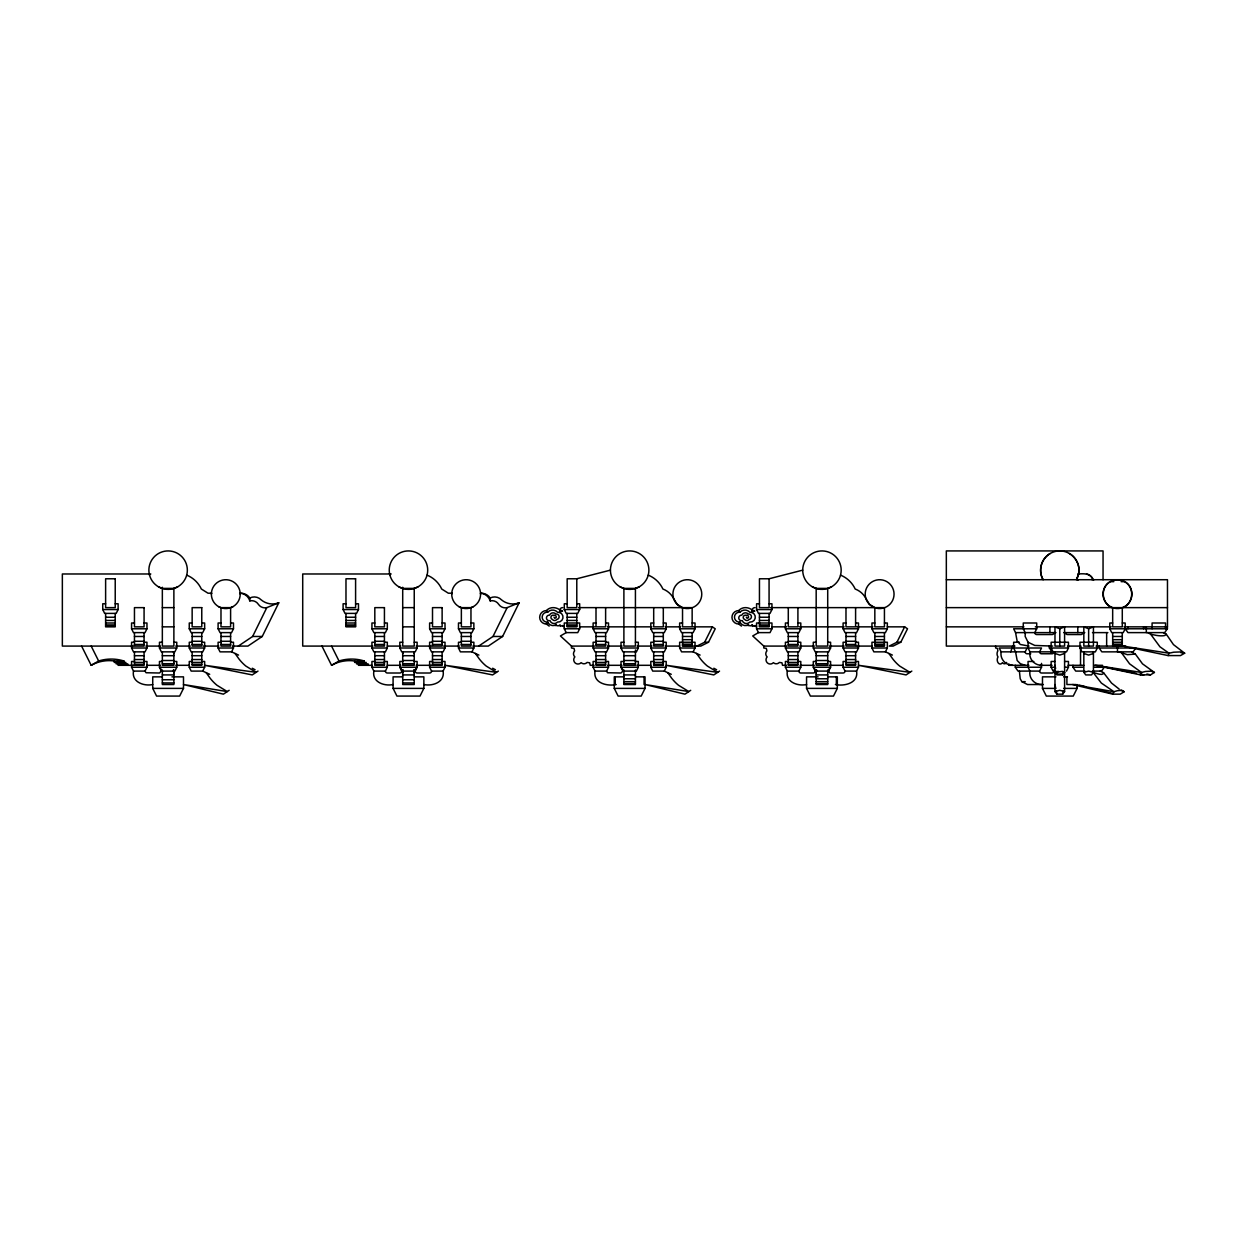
<?xml version="1.0" encoding="UTF-8"?>
<svg xmlns="http://www.w3.org/2000/svg" width="1247" height="1247" viewBox="0 0 1247 1247"><rect width="100%" height="100%" fill="white"/><g stroke="black" fill="none" stroke-linecap="round" stroke-linejoin="round"><path stroke-width="1.5" d="M562.756 607.632A2.697 2.697 0 0 0 559.872 609.986L560.729 611.7L562.537 611.092L561.275 610.36M755.043 607.632A2.697 2.697 0 0 0 752.159 609.986L753.017 611.7L754.825 611.092L753.578 610.36M1008.963 663.965L1008.901 665.306L1028.9 665.306M1131.746 651.854L1134.895 654.145L1127.366 654.659L1118.84 651.854M562.896 626.337L562.74 625.526A1.73 1.73 0 0 1 560.417 625.542L559.934 624.856A2.4 2.4 0 0 1 556.084 624.856A6.095 6.095 0 0 1 547.651 622.082A4.957 4.957 0 0 1 542.164 617.156A4.957 4.957 0 0 1 547.651 612.23A6.64 6.64 0 0 1 557.518 612.23L559.576 612.433L559.872 609.986A10.771 10.771 0 0 0 553.138 607.632A9.15 9.15 0 0 0 546.404 610.578A6.734 6.734 0 0 0 539.67 617.312A6.734 6.734 0 0 0 546.404 624.03L549.179 626.088M755.183 626.337L755.027 625.526A1.73 1.73 0 0 1 752.705 625.542L752.222 624.856A2.4 2.4 0 0 1 748.387 624.856A6.095 6.095 0 0 1 739.939 622.082A4.957 4.957 0 0 1 734.467 617.156A4.957 4.957 0 0 1 739.939 612.23A6.64 6.64 0 0 1 749.806 612.23L751.863 612.433L752.159 609.986A10.771 10.771 0 0 0 745.425 607.632A9.15 9.15 0 0 0 738.692 610.578A6.734 6.734 0 0 0 731.958 617.312A6.734 6.734 0 0 0 738.692 624.03L741.466 626.088M559.872 609.986L559.576 612.433A4.957 4.957 0 0 1 557.518 622.082A4.458 4.458 0 0 1 549.989 620.632A2.79 2.79 0 0 1 546.467 618.185A2.79 2.79 0 0 1 549.522 615.161A3.959 3.959 0 0 1 555.991 614.023A2.743 2.743 0 0 1 559.108 616.33A2.743 2.743 0 0 1 556.801 619.447A2.743 2.743 0 0 1 552.421 619.447A2.198 2.198 0 0 1 551.049 616.657A2.198 2.198 0 0 1 553.839 615.301A1.777 1.777 0 0 1 556.084 617.686L554.79 618.309L553.98 617.109M752.159 609.986L751.863 612.433A4.957 4.957 0 0 1 749.806 622.082A4.458 4.458 0 0 1 742.277 620.632A2.79 2.79 0 0 1 738.77 618.185A2.79 2.79 0 0 1 741.809 615.161A3.959 3.959 0 0 1 748.278 614.023A2.743 2.743 0 0 1 751.395 616.33A2.743 2.743 0 0 1 749.088 619.447A2.743 2.743 0 0 1 744.708 619.447A2.198 2.198 0 0 1 743.337 616.657A2.198 2.198 0 0 1 746.127 615.301A1.777 1.777 0 0 1 748.387 617.686L747.078 618.309L746.267 617.109M211.382 594.133L211.491 593.198M451.741 594.133L451.866 593.198M1078.515 573.979L1076.442 579.761A19.235 19.235 0 0 0 1059.794 550.925A19.235 19.235 0 0 0 1043.131 579.761C1037.925 570.877 1041.229 558.594 1050.177 553.497M1078.577 573.464C1080.229 565.717 1076.114 557.503 1069.396 553.497M560.277 626.399L560.417 625.542M752.565 626.399L752.705 625.542M1062.678 674.923L1064.595 672.336L1062.382 671.4L1054.978 672.336L1056.895 674.923L1062.678 674.923L1063.317 671.728M1054.978 651.854L1054.978 691.571L1056.895 694.158L1062.678 694.158L1063.317 690.947M555.866 625.729L556.084 624.856M748.153 625.729L748.387 624.856M752.003 625.729L752.222 624.856M1168.127 655.579L1169.016 653.21L1173.692 652.197L1180.317 651.947L1184.65 653.21L1180.504 655.579L1168.127 655.579L1122.861 646.086L1169.016 653.21L1159.975 646.819L1150.669 634.224L1147.676 632.619M1092.076 579.761L1092.59 578.53C1089.816 572.981 1083.035 573.682 1077.86 573.979M238.302 646.086L252.627 636.469L266.796 607.632L278.767 602.815L262.244 636.469L247.904 646.086L232.456 646.086M478.661 646.086L493.001 636.469L507.155 607.632L519.126 602.815L502.603 636.469L488.278 646.086L472.816 646.086M1140.319 674.845L1141.504 672.46L1145.572 671.447L1151.106 671.167L1154.41 672.46L1150.545 674.845L1140.319 674.845L1095.38 665.306L1141.504 672.46L1129.579 663.825L1122.004 653.459M115.223 603.782L118.122 603.782L118.122 609.549L116.189 613.399L104.654 613.399L102.737 609.549L102.737 603.782L105.621 603.782M144.075 623.001L146.959 623.001L146.959 628.784L145.042 632.619L133.491 632.619L131.574 628.784L131.574 623.001L134.458 623.001M144.075 642.236L146.959 642.236L146.959 648.004L145.042 651.854L133.491 651.854L131.574 648.004L131.574 642.236L134.458 642.236M162.344 661.471L159.46 661.471L159.46 667.239L161.377 671.089L159.46 673.006L145.993 672.741L145.042 671.089L146.959 667.239L146.959 661.471L144.075 661.471M173.879 642.236L176.762 642.236L176.762 648.004L174.845 651.854L161.377 651.854L159.46 648.004L159.46 642.236L162.344 642.236M176.762 667.239L174.845 671.089L161.377 671.089A5.05 5.05 0 0 0 159.46 667.239L176.762 667.239L176.762 661.471L173.879 661.471M201.765 623.001L204.648 623.001L204.648 628.784L202.715 632.619L191.181 632.619L189.263 628.784L189.263 623.001L192.147 623.001M171.961 676.856L183.496 676.856L183.496 688.391L179.646 696.075L156.576 696.075L152.726 688.391L152.726 676.856L162.344 676.856M201.765 642.236L204.648 642.236L204.648 648.004L202.715 651.854L191.181 651.854L189.263 648.004L189.263 642.236L192.147 642.236M192.147 661.471L189.263 661.471L189.263 667.239L191.181 671.089L202.715 671.089L204.648 667.239L204.648 661.471L201.765 661.471M230.601 623.001L233.485 623.001L233.485 628.784L231.568 632.619L220.033 632.619L218.1 628.784L218.1 623.001L220.984 623.001M220.984 642.236L218.1 642.236L218.1 648.004L220.033 651.854L231.568 651.854L233.485 648.004L233.485 642.236L230.601 642.236M355.598 603.782L358.481 603.782L358.481 609.549L356.548 613.399L345.014 613.399L343.096 609.549L343.096 603.782L345.98 603.782M384.435 623.001L387.318 623.001L387.318 628.784L385.401 632.619L373.866 632.619L371.933 628.784L371.933 623.001L374.817 623.001M384.435 642.236L387.318 642.236L387.318 648.004L385.401 651.854L373.866 651.854L371.933 648.004L371.933 642.236L374.817 642.236M374.817 661.471L371.933 661.471L371.933 667.239L373.866 671.089L385.401 671.089L387.318 667.239L387.318 661.471L384.435 661.471M414.238 642.236L417.122 642.236L417.122 648.004L415.204 651.854L401.737 651.854L399.819 648.004L399.819 642.236L402.703 642.236M442.124 623.001L445.008 623.001L445.008 628.784L443.09 632.619L431.556 632.619L429.623 628.784L429.623 623.001L432.506 623.001M414.238 676.856L423.855 676.856L423.855 688.391L420.005 696.075L396.936 696.075L393.086 688.391L393.086 676.856L402.703 676.856M442.124 642.236L445.008 642.236L445.008 648.004L443.09 651.854L431.556 651.854L429.623 648.004L429.623 642.236L432.506 642.236M423.855 684.541C432.678 686.473 445.148 682.047 443.09 671.089L445.008 667.239L445.008 661.471L442.124 661.471M470.961 623.001L473.86 623.001L473.86 628.784L471.927 632.619L460.392 632.619L458.475 628.784L458.475 623.001L461.359 623.001M461.359 642.236L458.475 642.236L458.475 648.004L460.392 651.854L471.927 651.854L473.86 648.004L473.86 642.236L470.961 642.236M576.784 603.782L579.668 603.782L579.668 609.549L577.735 613.399L566.2 613.399L564.283 609.549L564.283 603.782L567.167 603.782M566.2 632.619L564.283 628.784L564.283 623.001L579.668 623.001L579.668 628.784L577.735 632.619L566.2 632.619L560.433 635.954L571.485 646.086L594.663 646.086M605.621 623.001L608.505 623.001L608.505 628.784L606.588 632.619L595.037 632.619L593.12 628.784L593.12 623.001L596.004 623.001M605.621 642.236L608.505 642.236L608.505 648.004L606.588 651.854L595.037 651.854L593.12 648.004L593.12 642.236L596.004 642.236M623.89 661.471L621.006 661.471L621.006 667.239L622.923 671.089L621.006 673.006L607.538 672.741L606.588 671.089L608.505 667.239L608.505 661.471L605.621 661.471M635.424 642.236L638.308 642.236L638.308 648.004L636.391 651.854L622.923 651.854L621.006 648.004L621.006 642.236L623.89 642.236M638.308 667.239L636.391 671.089L622.923 671.089A5.05 5.05 0 0 0 621.006 667.239L638.308 667.239L638.308 661.471L635.424 661.471M663.31 623.001L666.194 623.001L666.194 628.784L664.277 632.619L652.727 632.619L650.809 628.784L650.809 623.001L653.693 623.001M635.424 676.856L645.042 676.856L645.042 688.391L641.192 696.075L618.122 696.075L614.272 688.391L614.272 676.856L623.89 676.856M663.31 642.236L666.194 642.236L666.194 648.004L664.277 651.854L652.727 651.854L650.809 648.004L650.809 642.236L653.693 642.236M653.693 661.471L650.809 661.471L650.809 667.239L652.727 671.089L664.277 671.089L666.194 667.239L666.194 661.471L663.31 661.471M692.147 623.001L695.031 623.001L695.031 628.784L693.114 632.619L681.579 632.619L679.646 628.784L679.646 623.001L682.53 623.001M693.114 651.854L695.031 648.004L695.031 642.236L679.646 642.236L679.646 648.004L681.579 651.854L693.114 651.854L700.097 655.08M696.964 646.086L704.649 642.236L712.349 626.851L715.232 628.784L708.499 642.236L700.798 646.086L693.098 646.086M769.072 603.782L771.955 603.782L771.955 609.549L770.023 613.399L758.488 613.399L756.57 609.549L756.57 603.782L759.454 603.782M758.488 632.619L756.57 628.784L756.57 623.001L771.955 623.001L771.955 628.784L770.023 632.619L758.488 632.619L752.72 635.954L763.788 646.086L786.951 646.086M797.909 623.001L800.792 623.001L800.792 628.784L798.875 632.619L787.34 632.619L785.407 628.784L785.407 623.001L788.291 623.001M797.909 642.236L800.792 642.236L800.792 648.004L798.875 651.854L787.34 651.854L785.407 648.004L785.407 642.236L788.291 642.236M788.291 661.471L785.407 661.471L785.407 667.239L787.34 671.089L798.875 671.089L800.792 667.239L800.792 661.471L797.909 661.471M827.712 642.236L830.596 642.236L830.596 648.004L828.678 651.854L815.211 651.854L813.293 648.004L813.293 642.236L816.177 642.236M855.598 623.001L858.482 623.001L858.482 628.784L856.564 632.619L845.03 632.619L843.097 628.784L843.097 623.001L845.98 623.001M827.712 676.856L837.329 676.856L837.329 688.391L833.479 696.075L810.41 696.075L806.56 688.391L806.56 676.856L818.094 676.856M855.598 642.236L858.482 642.236L858.482 648.004L856.564 651.854L845.03 651.854L843.097 648.004L843.097 642.236L845.98 642.236M835.412 684.541C844.531 686.505 858.7 683.044 856.564 671.089L858.482 667.239L858.482 661.471L855.598 661.471M884.435 623.001L887.334 623.001L887.334 628.784L885.401 632.619L873.866 632.619L871.949 628.784L871.949 623.001L874.833 623.001M885.401 651.854L887.334 648.004L887.334 642.236L871.949 642.236L871.949 648.004L873.866 651.854L885.401 651.854L892.384 655.08M896.936 642.236L904.636 626.851L907.52 628.784L900.786 642.236L893.101 646.086L889.251 646.086L896.936 642.236L900.786 642.236M1010.756 651.854L1012.673 646.086M1012.673 648.004L999.221 648.004L1001.138 651.854L1025.174 651.854L1027.092 648.004L1013.64 648.004L1013.64 642.236L1019.407 642.236M1025.439 633.585A1.917 1.917 0 0 1 1025.174 632.619L1023.257 628.784L1023.257 623.001L1036.709 623.001L1036.709 628.784L1034.792 632.619A1.917 1.917 0 0 0 1036.709 634.552L1052.094 634.552A1.917 1.917 0 0 0 1054.011 632.619M1015.307 665.306L1015.307 667.239L1018.02 671.089L1039.593 671.089L1041.526 667.239L1041.526 663.388M1053.06 651.854L1051.127 648.004L1051.127 642.236L1068.445 642.236L1068.445 648.004L1066.512 651.854L1029.975 651.854L1028.058 648.004L1028.058 642.236L1025.174 636.469L1025.174 632.619M1066.512 671.089L1068.445 667.239L1068.445 661.471L1064.595 661.471M1077.096 684.541L1077.096 688.391L1073.246 696.075L1046.327 696.075L1042.476 688.391L1042.476 676.856L1055.944 676.856M1097.282 648.004L1095.365 651.854L1081.897 651.854L1079.98 648.004L1079.98 642.236L1097.282 642.236L1097.282 648.004L1079.98 648.004M1122.284 623.001L1125.168 623.001L1125.246 628.784L1123.235 632.619L1111.701 632.619L1109.783 628.784L1109.783 623.001L1112.667 623.001M1112.76 694.158L1113.992 691.726L1117.452 690.682L1121.879 690.402L1124.186 691.726L1120.242 694.158L1112.76 694.158L1072.654 684.541L1113.992 691.726L1101.335 683.06L1093.338 672.679C1095.801 672.897 1103.47 676.466 1103.533 672.679L1100.181 671.089M1163.311 632.619L1166.304 634.224L1164.932 635.424A15.572 3.897 15 0 1 1156.515 635.424L1150.669 634.224M546.404 624.03L547.651 622.082M738.692 624.03L739.939 622.082M1124.015 626.851L1167.395 626.851L1167.395 628.784L1164.667 632.619L1127.958 632.619L1125.246 628.784M1062.678 694.158L1064.595 691.571L1064.595 651.854M1093.432 651.854L1093.432 672.336L1091.515 674.923L1085.747 674.923L1083.83 672.336L1083.83 651.854M229.167 690.308L223.4 694.158L183.496 684.541L227.281 691.571L216.994 685.273A44.144 44.144 0 0 1 210.026 678.087L206.191 672.679M258.004 671.089L252.237 674.923L204.648 665.306L256.118 672.336L245.83 666.054A44.144 44.144 0 0 1 238.878 658.852L235.044 653.459M498.364 671.089L492.596 674.923L445.008 665.306L496.477 672.336L486.19 666.054A44.144 44.144 0 0 1 479.238 658.852L475.403 653.459M690.713 690.308L684.946 694.158L645.042 684.541L688.827 691.571L678.539 685.273A44.144 44.144 0 0 1 671.572 678.087L667.753 672.679M719.55 671.089L713.783 674.923L666.194 665.306L717.664 672.336L707.376 666.054A44.144 44.144 0 0 1 700.424 658.852L696.59 653.459M911.838 671.089L906.07 674.923L858.482 665.306L909.951 672.336L899.664 666.054A44.144 44.144 0 0 1 892.712 658.852L888.877 653.459M1064.595 653.459L1059.794 655.08L1054.978 653.459M1093.432 653.459L1088.631 655.08L1083.83 653.459M1063.551 673.38L1064.595 672.679M81.585 646.086L91.187 665.306L98.638 660.988A42.367 42.367 0 0 1 123.889 660.988L123.889 662.422M321.944 646.086L331.562 665.306L339.013 660.988A42.367 42.367 0 0 1 364.249 660.988L364.249 662.422M1083.83 672.336L1088.631 671.089L1093.432 672.336M1054.978 691.571L1059.794 690.308L1064.595 691.571M173.084 588.724L177.729 586.807M218.584 606.634A14.418 14.418 0 0 0 240.219 594.133A14.418 14.418 0 0 0 218.584 581.648A14.418 14.418 0 0 0 218.584 606.634L220.984 607.632L230.601 607.632L233.002 606.634M413.443 588.724L418.088 586.807M470.961 607.632L470.961 626.851L461.359 626.851L461.359 607.632L470.961 607.632L473.377 606.634M620.04 586.807A19.235 19.235 0 0 0 648.892 570.144A19.235 19.235 0 0 0 620.04 553.497A19.235 19.235 0 0 0 620.04 586.807L623.89 588.397L635.424 588.397L639.275 586.807M827.712 588.397L827.712 646.086L816.177 646.086L816.177 588.397L827.712 588.397L831.562 586.807M1121.209 608.068C1133.242 605.356 1135.596 587.399 1124.685 581.648L1121.084 581.648M1059.794 628.784L1064.595 626.851L1064.595 646.086L1054.978 646.086L1054.978 626.851L1059.794 628.784L1059.794 646.086M1088.631 628.784L1093.432 626.851L1093.432 646.086L1083.83 646.086L1083.83 626.851L1088.631 628.784L1088.631 646.086M576.784 578.779L576.784 607.632L567.167 607.632L567.167 578.779L576.784 578.779L610.422 570.144M769.072 578.779L769.072 607.632L759.454 607.632L759.454 578.779L769.072 578.779L802.725 570.144M1062.382 673.879L1058.469 674.206L1054.978 672.679M150.809 573.979L62.35 573.979L62.35 646.086L133.491 646.086M391.168 573.979L302.709 573.979L302.709 646.086L372.947 646.086M946.333 579.715L1167.473 579.715L1167.473 626.851M1113.867 581.648L1110.266 581.648C1099.34 587.399 1101.709 605.356 1113.742 608.068M211.772 593.198L207.984 593.198L201.344 589.02A27.496 27.496 0 0 0 186.691 575.132M452.147 593.198L448.343 593.198L441.719 589.02A27.496 27.496 0 0 0 427.051 575.132M162.344 607.632L173.879 607.632M402.703 607.632L414.238 607.632M578.702 607.632L692.147 607.632L692.147 626.851L682.53 626.851L682.53 607.632L677.152 604.343L673.692 598.638A20.139 20.139 0 0 0 662.905 589.02A27.496 27.496 0 0 0 648.237 575.132M770.49 607.632L884.435 607.632L884.435 626.851L874.833 626.851L874.833 607.632L869.44 604.343L865.995 598.638A20.139 20.139 0 0 0 855.193 589.02A27.496 27.496 0 0 0 840.525 575.132M946.333 607.632L1167.473 607.632M102.737 609.549L118.122 609.549M343.096 609.549L358.481 609.549M564.283 609.549L579.668 609.549M756.57 609.549L771.955 609.549M105.621 617.234L115.223 617.234M345.98 617.234L355.598 617.234M567.167 617.234L576.784 617.234M759.454 617.234L769.072 617.234M105.621 620.445L115.223 620.445M345.98 620.445L355.598 620.445M567.167 620.445L576.784 620.445M759.454 620.445L769.072 620.445M105.621 623.001L115.223 623.001M345.98 623.001L355.598 623.001M105.621 624.934L115.223 624.934M345.98 624.934L355.598 624.934M567.167 624.934L576.784 624.934M759.454 624.934L769.072 624.934M105.621 626.212L115.223 626.212M345.98 626.212L355.598 626.212M567.167 626.212L576.784 626.212M759.454 626.212L769.072 626.212M162.344 626.851L173.879 626.851M402.703 626.851L414.238 626.851M579.668 626.851L595.037 626.851M607.445 626.851L651.869 626.851M665.087 626.851L680.613 626.851M693.114 626.851L712.349 626.851M771.955 626.851L786.483 626.851M799.218 626.851L844.157 626.851M856.564 626.851L872.9 626.851M887.334 626.851L904.636 626.851M946.333 626.851L1023.927 626.851M1035.306 626.851L1111.217 626.851M131.574 628.784L146.959 628.784M189.263 628.784L204.648 628.784M218.1 628.784L233.485 628.784M371.933 628.784L387.318 628.784M429.623 628.784L445.008 628.784M458.475 628.784L473.86 628.784M564.283 628.784L579.668 628.784M593.12 628.784L608.505 628.784M650.809 628.784L666.194 628.784M679.646 628.784L695.031 628.784M756.57 628.784L771.955 628.784M785.407 628.784L800.792 628.784M843.097 628.784L858.482 628.784M871.949 628.784L887.334 628.784M1036.709 628.784L1013.64 628.784L1015.557 632.619L1017.162 641.27L1020.373 644.481L1029.024 646.086M1109.783 628.784L1167.395 628.784M1015.557 632.619L1055.944 632.619M1063.629 632.619L1084.781 632.619M1092.481 632.619L1107.866 632.619M134.458 636.469L144.075 636.469M192.147 636.469L201.765 636.469M220.984 636.469L230.601 636.469M252.627 636.469L262.244 636.469M374.817 636.469L384.435 636.469M432.506 636.469L442.124 636.469M461.359 636.469L470.961 636.469M493.001 636.469L502.603 636.469M596.004 636.469L605.621 636.469M653.693 636.469L663.31 636.469M682.53 636.469L692.147 636.469M788.291 636.469L797.909 636.469M845.98 636.469L855.598 636.469M874.833 636.469L884.435 636.469M1112.667 636.469L1122.284 636.469M682.53 639.68L692.147 639.68M874.833 639.68L884.435 639.68M1112.667 639.68L1122.284 639.68M134.458 641.27L144.075 641.27M192.147 641.27L201.765 641.27M220.984 641.27L230.601 641.27M374.817 641.27L384.435 641.27M432.506 641.27L442.124 641.27M461.359 641.27L470.961 641.27M596.004 641.27L605.621 641.27M653.693 641.27L663.31 641.27M788.291 641.27L797.909 641.27M845.98 641.27L855.598 641.27M704.649 642.236L708.499 642.236M1112.667 642.236L1122.284 642.236M682.53 644.153L692.147 644.153M874.833 644.153L884.435 644.153M1112.667 644.153L1122.284 644.153M134.458 644.481L144.075 644.481M192.147 644.481L201.765 644.481M220.984 644.481L230.601 644.481M374.817 644.481L384.435 644.481M432.506 644.481L442.124 644.481M461.359 644.481L470.961 644.481M596.004 644.481L605.621 644.481M653.693 644.481L663.31 644.481M788.291 644.481L797.909 644.481M845.98 644.481L855.598 644.481M682.53 645.447L692.147 645.447M874.833 645.447L884.435 645.447M1112.667 645.447L1122.284 645.447M145.899 646.086L160.52 646.086M175.702 646.086L190.323 646.086M203.245 646.086L218.817 646.086M387.318 646.086L400.879 646.086M416.171 646.086L431.556 646.086M443.605 646.086L459.177 646.086M607.445 646.086L622.066 646.086M637.123 646.086L651.869 646.086M665.119 646.086L679.646 646.086M799.732 646.086L814.353 646.086M829.411 646.086L844.157 646.086M856.44 646.086L871.949 646.086M1014.964 646.086L946.333 646.086L946.333 550.925L1103.049 550.925L1103.049 579.761M1052.733 646.086L1034.792 645.447L1028.058 642.236M1067.479 646.086L1080.946 646.086M1096.051 646.086L1125.776 646.086M131.574 648.004L146.959 648.004M159.46 648.004L176.762 648.004M189.263 648.004L204.648 648.004M218.1 648.004L233.485 648.004M371.933 648.004L387.318 648.004M399.819 648.004L417.122 648.004M429.623 648.004L445.008 648.004M458.475 648.004L473.86 648.004M593.12 648.004L608.505 648.004M621.006 648.004L638.308 648.004M650.809 648.004L666.194 648.004M679.646 648.004L695.031 648.004M785.407 648.004L800.792 648.004M813.293 648.004L830.596 648.004M843.097 648.004L858.482 648.004M871.949 648.004L887.334 648.004M1028.058 648.004L1041.526 648.004L1039.593 651.854A1.917 1.917 0 0 0 1041.526 653.771L1052.094 653.771A1.917 1.917 0 0 0 1054.011 651.854M1051.127 648.004L1068.445 648.004M1099.121 648.004L1135.83 648.004L1133.118 651.854L1101.834 651.854L1099.121 648.004L1099.121 646.086M173.879 653.771L173.395 651.854M402.703 653.771L403.186 651.854M414.238 653.771L413.755 651.854M816.177 653.771L816.66 651.854M1030.786 653.771L1027.092 653.771A1.917 1.917 0 0 1 1025.174 651.854M134.458 655.704L144.075 655.704M162.344 655.704L173.879 655.704M192.147 655.704L201.765 655.704M374.817 655.704L384.435 655.704M402.703 655.704L414.238 655.704M432.506 655.704L442.124 655.704M596.004 655.704L605.621 655.704M623.89 655.704L635.424 655.704M653.693 655.704L663.31 655.704M788.291 655.704L797.909 655.704M816.177 655.704L827.712 655.704M845.98 655.704L855.598 655.704M134.458 659.538L144.075 659.538M192.147 659.538L201.765 659.538M374.817 659.538L384.435 659.538M432.506 659.538L442.124 659.538M596.004 659.538L605.621 659.538M653.693 659.538L663.31 659.538M788.291 659.538L797.909 659.538M845.98 659.538L855.598 659.538M162.344 660.505L173.879 660.505M402.703 660.505L414.238 660.505M623.89 660.505L635.424 660.505M816.177 660.505L827.712 660.505M91.187 665.306A36.787 36.787 0 0 1 102.379 661.253L105.325 660.832A36.787 36.787 0 0 1 114.272 660.988L123.889 660.988M331.562 665.306A36.787 36.787 0 0 1 342.738 661.253L345.7 660.832A36.787 36.787 0 0 1 354.631 660.988L364.249 660.988M134.458 661.471L131.574 661.471L131.574 667.239L133.491 671.089C131.434 682.047 143.904 686.473 152.726 684.541M402.703 661.471L399.819 661.471L399.819 667.239L401.737 671.089L415.204 671.089A1.917 1.917 0 0 0 417.122 673.006L429.623 673.006A1.917 1.917 0 0 0 431.556 671.089L443.09 671.089M414.238 661.471L417.122 661.471L417.122 667.239A5.05 5.05 0 0 0 415.204 671.089L417.122 667.239L399.819 667.239A5.05 5.05 0 0 1 400.614 668.018M432.506 661.471L429.623 661.471L429.623 667.239L431.556 671.089M596.004 661.471L593.12 661.471L593.12 667.239L595.037 671.089C592.902 683.044 607.086 686.505 616.189 684.541M816.177 661.471L813.293 661.471L813.293 667.239L815.211 671.089L828.678 671.089A1.917 1.917 0 0 0 830.596 673.006L843.097 673.006A1.917 1.917 0 0 0 845.03 671.089L856.564 671.089M827.712 661.471L830.596 661.471L830.596 667.239A5.05 5.05 0 0 0 828.678 671.089L830.596 667.239L813.293 667.239M845.98 661.471L843.097 661.471L843.097 667.239L845.03 671.089M1033.825 661.471L1028.058 661.471L1028.058 667.239L1029.975 671.089C1028.65 678.181 1034.402 684.556 1041.526 684.541M1054.978 661.471L1051.127 661.471L1051.127 667.239L1053.06 671.089M134.458 662.422L144.075 662.422M192.147 662.422L201.765 662.422M374.817 662.422L384.435 662.422M432.506 662.422L442.124 662.422M596.004 662.422L605.621 662.422M653.693 662.422L663.31 662.422M788.291 662.422L797.909 662.422M845.98 662.422L855.598 662.422M162.344 663.716L173.879 663.716M402.703 663.716L414.238 663.716M623.89 663.716L635.424 663.716M816.177 663.716L827.712 663.716M134.458 664.355L144.075 664.355M192.147 664.355L201.765 664.355M374.817 664.355L384.435 664.355M432.506 664.355L442.124 664.355M596.004 664.355L605.621 664.355M653.693 664.355L663.31 664.355M788.291 664.355L797.909 664.355M845.98 664.355L855.598 664.355M133.491 665.306L118.122 665.306L118.122 663.872M146.959 665.306L160.411 665.306M175.796 665.306L189.263 665.306M371.933 665.306L358.481 665.306L358.481 663.872M387.318 665.306L400.786 665.306M416.171 665.306L431.556 665.306M594.133 665.306L590.236 665.306L589.66 662.812L587.119 662.422A4.255 4.255 0 0 1 581.102 662.671A4.255 4.255 0 0 1 575.101 662.905A4.255 4.255 0 0 1 574.851 656.904A4.255 4.255 0 0 1 574.618 650.887L574.025 648.393L571.485 648.004L571.485 646.086M607.772 665.306L621.972 665.306M636.983 665.306L650.809 665.306M786.421 665.306L782.524 665.306L781.947 662.812L779.406 662.422A4.255 4.255 0 0 1 773.389 662.671A4.255 4.255 0 0 1 767.388 662.905A4.255 4.255 0 0 1 767.139 656.904A4.255 4.255 0 0 1 766.905 650.887L766.313 648.393L763.788 648.004L763.788 646.086M800.06 665.306L814.26 665.306M829.271 665.306L843.097 665.306M1040.076 665.306L1052.094 665.306M1068.024 665.306L1083.846 665.306M1093.681 665.306L1102.535 665.306M131.574 667.239L146.959 667.239M189.263 667.239L204.648 667.239M371.933 667.239L387.318 667.239M429.623 667.239L445.008 667.239M593.12 667.239L608.505 667.239M650.809 667.239L666.194 667.239M785.407 667.239L800.792 667.239M843.097 667.239L858.482 667.239M1015.307 667.239L1041.526 667.239M1051.127 667.239L1054.978 667.239M1064.595 667.239L1068.445 667.239M1072.997 665.306L1072.997 667.239L1083.425 667.239M1093.837 667.239L1104.265 667.239L1101.553 671.089L1092.325 671.089M133.491 671.089L145.042 671.089M595.037 671.089L606.588 671.089M1084.937 671.089L1075.709 671.089L1072.997 667.239M1054.978 671.494L1058.828 671.494M173.879 673.006L173.395 669.982M402.703 673.006L403.186 669.982M414.238 673.006L413.755 669.982M816.177 673.006L816.66 669.982M162.344 674.923L173.879 674.923M402.703 674.923L414.238 674.923M623.89 674.923L635.424 674.923M816.177 674.923L827.712 674.923M1063.629 676.856L1067.479 676.856M623.89 678.773L635.424 678.773M816.177 678.773L827.712 678.773M162.344 679.74L173.879 679.74M402.703 679.74L414.238 679.74M623.89 681.657L635.424 681.657M816.177 681.657L827.712 681.657M1019.391 671.089L1020.202 678.773L1021.839 681.657L1025.237 681.657M162.344 682.935L173.879 682.935M402.703 682.935L414.238 682.935M623.89 683.574L635.424 683.574M816.177 683.574L827.712 683.574M393.086 684.541C384.263 686.473 371.793 682.047 373.866 671.089M806.56 684.541C797.737 686.473 785.267 682.047 787.34 671.089M1043.38 684.541L1027.544 684.541L1021.839 681.657M1076.052 684.541L1066.902 684.541L1066.902 676.856M152.726 688.391L183.496 688.391M393.086 688.391L423.855 688.391M614.272 688.391L645.042 688.391M806.56 688.391L837.329 688.391M1042.476 688.391L1055.944 688.391M1063.629 688.391L1077.096 688.391M1120.585 690.308L1121.895 690.402M1180.8 652.617L1184.65 653.21L1173.458 644.605L1166.304 634.224M756.57 626.851L755.214 626.041M564.283 626.851L562.911 626.041M1102.036 666.459L1136.298 673.396M1140.101 674.159L1143.92 674.923L1140.21 674.004M1041.526 665.306C1034.402 665.321 1028.65 658.946 1029.975 651.854M1012.673 665.306C1005.565 665.321 999.798 658.946 1001.138 651.854M1146.866 674.019L1150.545 674.845M1078.904 684.993L1086.137 686.832M1095.178 689.123L1113.259 693.691M1025.174 665.306L1020.373 663.716L1017.162 660.505L1015.557 651.854L1013.64 648.004M812.327 586.807A19.235 19.235 0 0 0 841.179 570.144A19.235 19.235 0 0 0 812.327 553.497A19.235 19.235 0 0 0 812.327 586.807L816.972 588.724M458.943 606.634A14.418 14.418 0 0 0 480.578 594.133A14.418 14.418 0 0 0 458.943 581.648A14.418 14.418 0 0 0 458.943 606.634L462.434 608.068M398.853 586.807A19.235 19.235 0 0 0 427.705 570.144A19.235 19.235 0 0 0 398.853 553.497A19.235 19.235 0 0 0 398.853 586.807L402.703 588.397L414.238 588.397L414.238 646.086L402.703 646.086L402.703 587.259M158.494 586.807A19.235 19.235 0 0 0 187.346 570.144A19.235 19.235 0 0 0 158.494 553.497A19.235 19.235 0 0 0 158.494 586.807L162.344 588.397L173.879 588.397L173.879 646.086L162.344 646.086L162.344 587.259M664.277 671.089L671.26 674.3M471.927 651.854L478.91 655.08M231.568 651.854L238.551 655.08M202.715 671.089L209.699 674.3M1122.051 690.713L1124.186 691.726M1154.41 672.46L1142.486 663.825L1134.926 653.459M713.83 668.236L716.635 669.764M492.643 668.236L495.449 669.764M252.284 668.236L255.089 669.764M1119.214 689.123L1111.529 683.06L1103.533 672.679M738.692 610.578L739.939 612.23M546.404 610.578L547.651 612.23M1097.079 648.424L1096.861 646.086M331.562 646.086L339.013 660.988M91.187 646.086L98.638 660.988M1054.978 665.306L1055.617 668.517M1054.978 684.541L1055.617 687.752M1056.256 690.947L1056.895 694.158M480.454 593.198L480.578 594.133M389.75 573.979L389.906 575.132M240.094 593.198L240.219 594.133M149.391 573.979L149.531 575.132M1165.54 628.784L1165.54 623.001L1152.088 623.001L1152.088 628.784M1146.32 626.851L1146.32 632.619M1143.593 626.851L1143.593 628.784M1127.958 626.851L1127.958 628.784M1122.284 607.632L1122.284 626.851L1112.667 626.851L1112.667 607.632M1122.284 632.619L1122.284 646.086M1117.468 646.086L1117.468 651.854M1112.667 632.619L1112.667 646.086M1106.65 632.619L1106.65 646.086M1080.526 646.086L1080.526 665.306M1077.798 626.851L1077.798 632.619M1049.912 626.851L1049.912 632.619M1049.21 646.086L1049.21 648.004A5.05 5.05 0 0 1 1051.127 651.854A1.917 1.917 0 0 1 1050.878 652.82M995.636 646.086L995.636 648.004L997.444 648.393L997.849 650.887A4.255 3.008 -90 0 0 998.021 656.904A4.255 3.008 -90 0 0 998.192 662.905A4.255 3.008 -90 0 0 1002.432 662.671A4.255 3.008 -90 0 0 1006.688 662.422M884.435 632.619L884.435 646.086L874.833 646.086L874.833 632.619M855.598 607.632L855.598 626.851L845.98 626.851L845.98 607.632M855.598 632.619L855.598 646.086L845.98 646.086L845.98 632.619M855.598 651.854L855.598 665.306L845.98 665.306L845.98 651.854M836.363 676.856L836.363 684.541M827.712 651.854L827.712 665.306L816.177 665.306L816.177 651.854M827.712 669.982L827.712 684.541L816.177 684.541L816.177 669.982M797.909 607.632L797.909 626.851L788.291 626.851L788.291 607.632M797.909 632.619L797.909 646.086L788.291 646.086L788.291 632.619M797.909 651.854L797.909 665.306L788.291 665.306L788.291 651.854M769.072 613.399L769.072 626.851L759.454 626.851L759.454 613.399M692.147 632.619L692.147 646.086L682.53 646.086L682.53 632.619M663.31 607.632L663.31 626.851L653.693 626.851L653.693 607.632M663.31 632.619L663.31 646.086L653.693 646.086L653.693 632.619M663.31 651.854L663.31 665.306L653.693 665.306L653.693 651.854M644.076 676.856L644.076 684.541M635.424 588.397L635.424 646.086L623.89 646.086L623.89 588.397M635.424 649.936L635.424 665.306L623.89 665.306L623.89 651.854M635.424 669.982L635.424 684.541L623.89 684.541L623.89 669.982M615.239 676.856L615.239 684.541M605.621 607.632L605.621 626.851L596.004 626.851L596.004 607.632M605.621 632.619L605.621 646.086L596.004 646.086L596.004 632.619M605.621 651.854L605.621 665.306L596.004 665.306L596.004 651.854M576.784 613.399L576.784 626.851L567.167 626.851L567.167 613.399M490.196 600.898A10.818 10.818 0 0 0 480.578 593.198A10.74 10.74 0 0 1 490.196 598.014L490.196 600.898A7.934 7.934 0 0 1 498.675 604.265A7.934 7.934 0 0 0 507.155 607.632M470.961 632.619L470.961 646.086L461.359 646.086L461.359 632.619M442.124 632.619L442.124 646.086L432.506 646.086L432.506 632.619M442.124 651.854L442.124 665.306L432.506 665.306L432.506 651.854M414.238 651.854L414.238 665.306L402.703 665.306L402.703 651.854M414.238 669.982L414.238 684.541L402.703 684.541L402.703 669.982M384.435 632.619L384.435 646.086L374.817 646.086L374.817 632.619M384.435 651.854L384.435 665.306L374.817 665.306L374.817 651.854M368.099 665.306L368.099 663.872L356.548 663.872L356.548 662.422M366.166 663.872L366.166 662.422L354.631 662.422L354.631 660.988M355.598 613.399L355.598 626.851L345.98 626.851L345.98 613.399M249.836 600.898A10.818 10.818 0 0 0 240.219 593.198A10.74 10.74 0 0 1 249.836 598.014L249.836 600.898A7.934 7.934 0 0 1 258.316 604.265A7.934 7.934 0 0 0 266.796 607.632M230.601 607.632L230.601 626.851L220.984 626.851L220.984 607.632M230.601 632.619L230.601 646.086L220.984 646.086L220.984 632.619M201.765 632.619L201.765 646.086L192.147 646.086L192.147 632.619M201.765 651.854L201.765 665.306L192.147 665.306L192.147 651.854M173.879 651.854L173.879 665.306L162.344 665.306L162.344 651.854M173.879 669.982L173.879 684.541L162.344 684.541L162.344 669.982M144.075 632.619L144.075 646.086L134.458 646.086L134.458 632.619M144.075 651.854L144.075 665.306L134.458 665.306L134.458 651.854M127.724 665.306L127.724 663.872L116.189 663.872L116.189 662.422M125.807 663.872L125.807 662.422L114.272 662.422L114.272 660.988M115.223 613.399L115.223 626.851L105.621 626.851L105.621 613.399M1065.562 632.619A1.917 1.917 0 0 0 1067.479 634.552L1080.946 634.552A1.917 1.917 0 0 0 1082.864 632.619M1039.593 671.089A1.917 1.917 0 0 0 1041.526 673.006L1052.094 673.006A1.917 1.917 0 0 0 1054.011 671.089A5.05 5.05 0 0 0 1053.871 669.982M1086.542 573.979A13.888 9.82 -90 0 1 1093.588 580.26M1076.597 577.907A13.888 9.82 -90 0 1 1077.938 580.26M278.767 602.815A17.661 17.661 0 0 1 261.215 599.901A9.617 9.617 0 0 0 249.836 598.014M385.401 671.089A1.917 1.917 0 0 0 387.318 673.006L399.819 673.006A1.917 1.917 0 0 0 401.737 671.089A5.05 5.05 0 0 0 401.207 668.938M519.126 602.815A17.661 17.661 0 0 1 501.575 599.901A9.617 9.617 0 0 0 490.196 598.014M798.875 671.089A1.917 1.917 0 0 0 800.792 673.006L813.293 673.006A1.917 1.917 0 0 0 815.211 671.089A5.05 5.05 0 0 0 814.088 668.018M115.223 578.779L105.621 578.779L105.621 607.632L115.223 607.632L115.223 578.779M355.598 578.779L345.98 578.779L345.98 607.632L355.598 607.632L355.598 578.779M144.075 607.632L134.458 607.632L134.458 626.851L144.075 626.851L144.075 607.632M201.765 607.632L192.147 607.632L192.147 626.851L201.765 626.851L201.765 607.632M384.435 607.632L374.817 607.632L374.817 626.851L384.435 626.851L384.435 607.632M442.124 607.632L432.506 607.632L432.506 626.851L442.124 626.851L442.124 607.632M1110.266 606.634A14.418 14.418 0 0 0 1131.902 594.133A14.418 14.418 0 0 0 1110.266 581.648A14.418 14.418 0 0 0 1110.266 606.634M680.129 606.634A14.418 14.418 0 0 0 701.765 594.133A14.418 14.418 0 0 0 680.129 581.648A14.418 14.418 0 0 0 680.129 606.634M872.417 606.634A14.418 14.418 0 0 0 894.052 594.133A14.418 14.418 0 0 0 872.417 581.648A14.418 14.418 0 0 0 872.417 606.634"/></g></svg>
